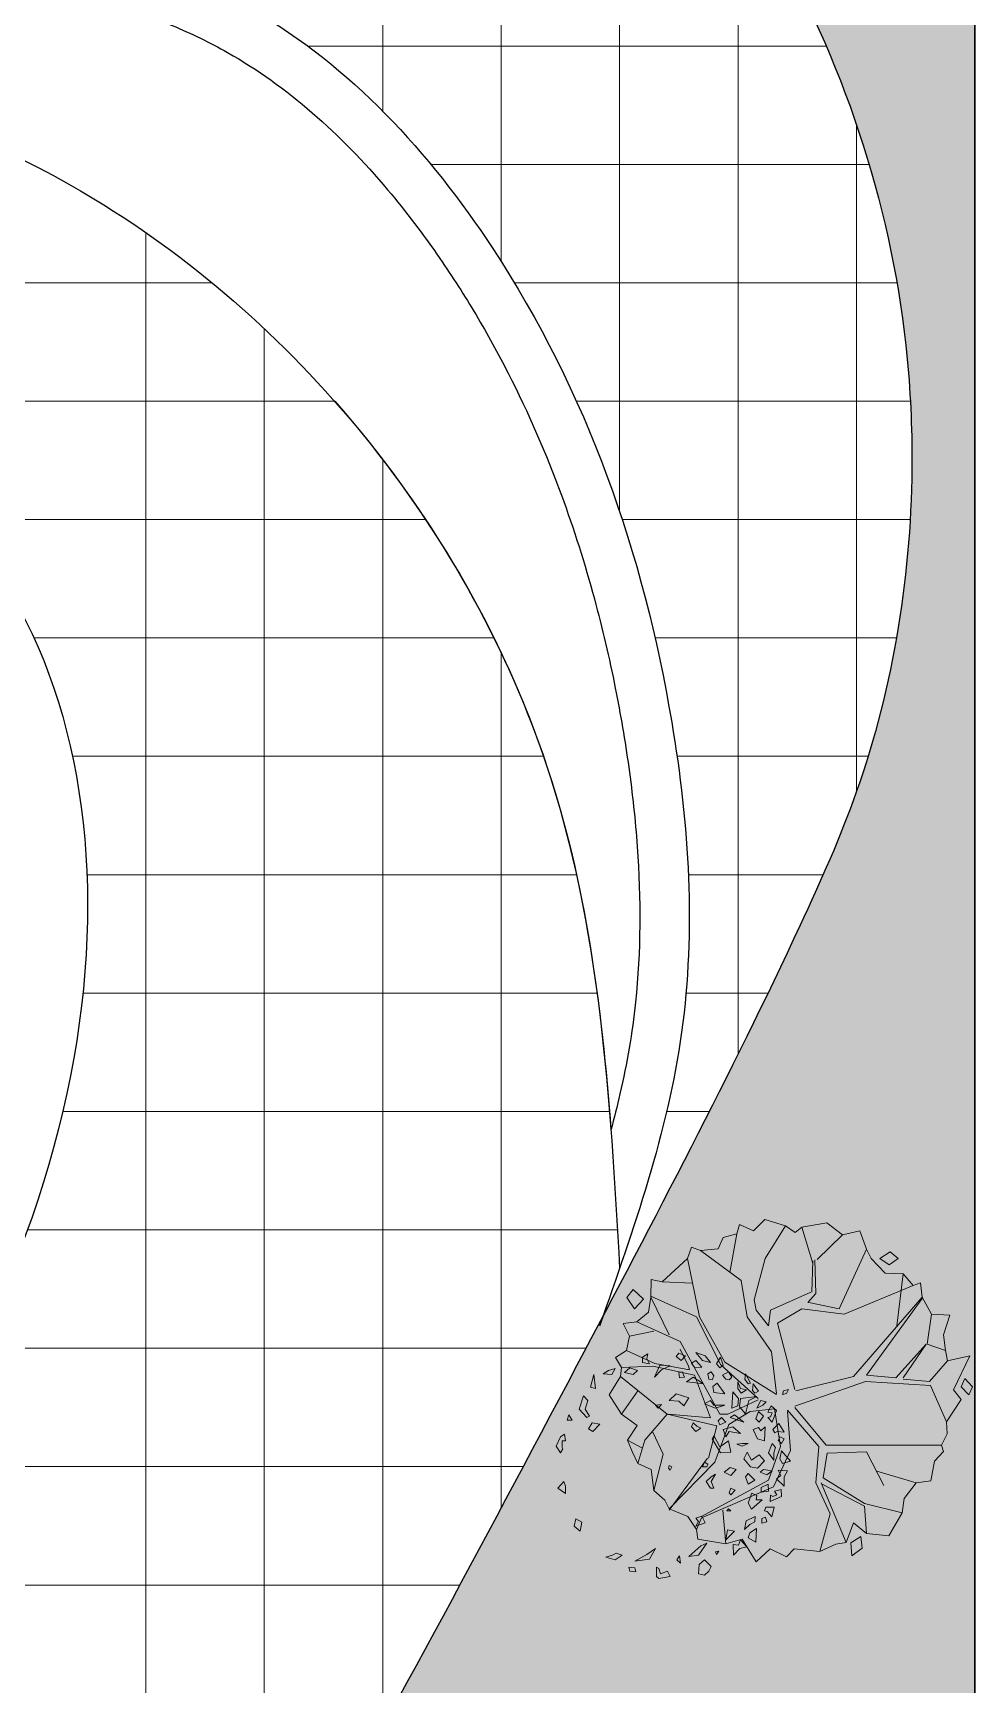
# Model space of a CAD drawing. Header units: inches. Extents: x -12 to 20935469, y -1604 to 24729220.
# Drawn here: x 20825783.9 to 20825879.4, y 24710458.7 to 24710626.2 of the extents above; entities that cross this region are included whole.
import ezdxf

# ---------------------------------------------------------------- set-up
doc = ezdxf.new("R2010")
doc.units = ezdxf.units.IN
doc.header["$LTSCALE"] = 0.03
doc.header["$MEASUREMENT"] = 0
doc.linetypes.add('ACAD_ISO08W100', pattern=[36, 24, -3, 6, -3])
for name, color, linetype, lineweight in [('green_.25', 82, 'Continuous', 0), ('Grid Line', 252, 'Continuous', 18), ('Hatch', 253, 'Continuous', 15), ('hatch-1', 253, 'Continuous', 5), ('ILLUSTR-TREE', 74, 'Continuous', 0), ('Main Wall', 7, 'Continuous', 30), ('wind.', 150, 'Continuous', 20)]:
    doc.layers.add(name, color=color, linetype=linetype, lineweight=lineweight)
doc.styles.add('ATTR', font='romans.shx', dxfattribs={"width": 0.8, "height": 0.7})

# ---------------------------------------------------------------- blocks, each defined once
blk = doc.blocks.new('fff')
at = {"layer": 'Grid Line', "color": 252, "linetype": 'ACAD_ISO08W100', "lineweight": 9, "ltscale": 80, "true_color": 0x939598}
blk.add_line((20832773.78, 24723521.1), (20832773.78, 24724698.78), dxfattribs=at)
blk = doc.blocks.new('GRN1')
at = {"layer": 'ILLUSTR-TREE', "true_color": 0x30441d}
h = blk.add_hatch(color=89, dxfattribs=at)
h.paths.add_polyline_path([(0.2571, -0.0526), (0.2603, -0.0695), (0.2735, -0.0695), (0.2817, -0.0569), (0.2702, -0.059)])
h.paths.add_polyline_path([(0.2406, -0.0821), (0.2308, -0.0927), (0.2357, -0.1137), (0.2472, -0.1011)])
h.paths.add_polyline_path([(0.1897, 0.2148), (0.1848, 0.2064), (0.1914, 0.2), (0.2078, 0.2021)])
h.paths.add_polyline_path([(0.193, 0.1853), (0.1848, 0.1727), (0.1963, 0.1642), (0.2127, 0.1642), (0.1963, 0.1706)])
h.paths.add_polyline_path([(0.1864, 0.1053), (0.2012, 0.1032), (0.2094, 0.1137), (0.1831, 0.1327)])
h.paths.add_polyline_path([(0.2603, 0.0969), (0.2653, 0.0779), (0.285, 0.0611), (0.2768, 0.0842)])
h.paths.add_polyline_path([(0.2078, 0.08), (0.2242, 0.0547), (0.2127, 0.0379), (0.2111, 0.0547)])
h.paths.add_polyline_path([(0.2521, -0.0021), (0.2538, -0.0274), (0.2242, -0.04), (0.2423, -0.0232)])
h.paths.add_polyline_path([(0.2653, 0.0253), (0.2751, 0.0126), (0.2833, 0.019), (0.2768, 0.0358)])
h.paths.add_polyline_path([(0.2373, 0.0274), (0.2357, 0.019), (0.2226, 0.0211), (0.2242, 0.0337)])
h.paths.add_polyline_path([(0.2488, 0.0758), (0.2472, 0.059), (0.2587, 0.0505), (0.2653, 0.0611)])
h.paths.add_polyline_path([(0.2094, 0.1958), (0.2078, 0.1895), (0.2193, 0.1811), (0.2324, 0.1832)])
h.paths.add_polyline_path([(0.2291, 0.1263), (0.2193, 0.1348), (0.2176, 0.1432), (0.2242, 0.1495), (0.2373, 0.1411)])
h.paths.add_polyline_path([(0.2373, 0.099), (0.2275, 0.1053), (0.2176, 0.1011), (0.2193, 0.0927), (0.2324, 0.0905)])
h.paths.add_polyline_path([(0.2538, 0.1284), (0.2472, 0.12), (0.2571, 0.1116), (0.2735, 0.1221)])
h.paths.add_polyline_path([(0.1963, -0.1853), (0.1996, -0.1979), (0.2308, -0.1895)])
h.paths.add_polyline_path([(0.2456, -0.1369), (0.2308, -0.1453), (0.2324, -0.1663), (0.2406, -0.1537)])
h.paths.add_polyline_path([(0.0402, 0.1474), (0.0386, 0.1221), (0.0731, 0.1011), (0.0813, 0.1053), (0.0534, 0.12), (0.0682, 0.1411)])
h.paths.add_polyline_path([(0.0731, 0.278), (0.0616, 0.2716), (0.0698, 0.2632), (0.078, 0.2674)])
h.paths.add_polyline_path([(-0.2275, -0.0884), (-0.2226, -0.0526), (-0.1963, -0.0379), (-0.2111, -0.059)])
h.paths.add_polyline_path([(0.0205, 0.2527), (0.0386, 0.24), (0.0616, 0.2485), (0.0517, 0.2569), (0.0386, 0.2527)])
h.paths.add_polyline_path([(-0.2406, 0.099), (-0.2242, 0.0821), (-0.2357, 0.0695), (-0.2587, 0.0674), (-0.262, 0.0821), (-0.2521, 0.0927)])
h.paths.add_polyline_path([(-0.2324, 0.0232), (-0.2242, 0.0147), (-0.2143, 0.0211)])
h.paths.add_polyline_path([(-0.1307, 0.2358), (-0.1344, 0.2232), (-0.1226, 0.2231), (-0.1198, 0.2319)])
h.paths.add_polyline_path([(-0.1039, 0.2299), (-0.106, 0.2367), (-0.1191, 0.2474), (-0.0951, 0.2536), (-0.0951, 0.2327)])
h.paths.add_polyline_path([(-0.0555, 0.2396), (-0.0585, 0.2217), (-0.0467, 0.2215), (-0.0384, 0.2388)])
h.paths.add_polyline_path([(-0.0771, 0.224), (-0.1, 0.1981), (-0.0846, 0.1897), (-0.0609, 0.1985), (-0.0663, 0.2109), (-0.0766, 0.2096)])
h.paths.add_polyline_path([(-0.216, 0.0442), (-0.2127, 0.0674), (-0.1831, 0.0884), (-0.1897, 0.0737)])
h.paths.add_polyline_path([(-0.1421, 0.0611), (-0.1339, 0.0842), (-0.1174, 0.0758), (-0.1224, 0.0611), (-0.1306, 0.0674)])
h.paths.add_polyline_path([(-0.1812, 0.2081), (-0.1707, 0.1899), (-0.1581, 0.1935), (-0.1472, 0.2104)])
h.paths.add_polyline_path([(-0.2132, 0.1534), (-0.187, 0.1527), (-0.1886, 0.166), (-0.1749, 0.1708), (-0.1924, 0.186), (-0.1969, 0.1696)])
h.paths.add_polyline_path([(-0.15, 0.1808), (-0.1283, 0.1846), (-0.118, 0.2068), (-0.1309, 0.2058), (-0.1372, 0.1936)])
h.paths.add_polyline_path([(-0.1536, 0.1558), (-0.1749, 0.1348), (-0.1503, 0.139)])
h.paths.add_polyline_path([(-0.1043, 0.1474), (-0.1043, 0.1369), (-0.0994, 0.1411)])
h.paths.add_polyline_path([(-0.2028, 0.1179), (-0.2111, 0.1116), (-0.2045, 0.1095)])
h.paths.add_polyline_path([(-0.0205, 0.099), (-0.032, 0.0863), (-0.0485, 0.0969), (-0.0485, 0.1053), (-0.032, 0.099), (-0.014, 0.1095)])
h.paths.add_polyline_path([(0.0189, 0.2295), (0.0008, 0.2127), (0.0041, 0.1958), (0.0238, 0.179), (0.0402, 0.1874), (0.0205, 0.1979), (0.0337, 0.2169)])
h.paths.add_polyline_path([(-0.0287, 0.2064), (-0.0386, 0.1895), (-0.0205, 0.1832), (-0.0123, 0.1895)])
h.paths.add_polyline_path([(-0.0534, 0.1579), (-0.0649, 0.1474), (-0.06, 0.1432), (-0.0485, 0.1474)])
h.paths.add_polyline_path([(0.0178, 0.294), (0.0123, 0.2737), (0.0238, 0.2674), (0.0435, 0.2716)])
h.paths.add_polyline_path([(-0.0435, 0.278), (-0.0255, 0.259), (-0.0172, 0.2695), (-0.0041, 0.2632), (-0.0057, 0.2864), (-0.0205, 0.278)])
h.paths.add_polyline_path([(-0.0808, 0.244), (-0.0685, 0.2712), (-0.0515, 0.2704), (-0.056, 0.254), (-0.0646, 0.2603), (-0.0686, 0.2503), (-0.0653, 0.2447)])
h.paths.add_polyline_path([(0.0041, 0.0021), (-0.0041, -0.0021), (0.0008, -0.0063), (0.0074, -0.0042)])
h.paths.add_polyline_path([(0.0041, 0.0884), (0.0107, 0.0905), (0.0156, 0.0821), (0.0041, 0.0779)])
h.paths.add_polyline_path([(-0.0025, 0.16), (-0.0172, 0.1474), (-0.009, 0.1306), (0.0025, 0.1453)])
h.paths.add_polyline_path([(-0.0057, 0.2485), (-0.0156, 0.2358), (-0.009, 0.219), (-0.0025, 0.2274)])
h.paths.add_polyline_path([(0.0616, 0.1895), (0.055, 0.1748), (0.06, 0.1621), (0.0616, 0.1748)])
h.paths.add_polyline_path([(0.1634, 0.2337), (0.1552, 0.2253), (0.1486, 0.2106), (0.1667, 0.2211)])
h.paths.add_polyline_path([(0.1552, 0.1327), (0.1486, 0.1095), (0.1585, 0.0821), (0.1667, 0.0969), (0.1552, 0.1053)])
h.paths.add_polyline_path([(0.0994, 0.0737), (0.0912, 0.0611), (0.1027, 0.0505), (0.1125, 0.0547), (0.1043, 0.0632)])
h.paths.add_polyline_path([(0.1569, -0.0232), (0.1486, -0.0316), (0.1552, -0.0379)])
h.paths.add_polyline_path([(0.1536, 0.0316), (0.1651, 0.019), (0.1667, -0.0042), (0.1831, 0.0126), (0.1733, 0.0442)])
h.paths.add_polyline_path([(0.1027, 0.2316), (0.0682, 0.2295), (0.0731, 0.2127), (0.0961, 0.2021), (0.101, 0.2148), (0.0928, 0.2211)])
h.paths.add_polyline_path([(0.1289, 0.2274), (0.1142, 0.2169), (0.1224, 0.2085), (0.1404, 0.2148)])
h.paths.add_polyline_path([(0.0862, 0.1706), (0.0912, 0.1432), (0.078, 0.1348), (0.0961, 0.1284), (0.1027, 0.1516)])
h.paths.add_polyline_path([(0.1339, 0.1832), (0.1667, 0.1916), (0.1766, 0.2106), (0.1716, 0.1706), (0.1519, 0.1685)])
h.paths.add_polyline_path([(0.1257, 0.1453), (0.1142, 0.179), (0.1322, 0.1558)])
h.paths.add_polyline_path([(0.1536, 0.1642), (0.1486, 0.1495), (0.1881, 0.1516), (0.1716, 0.1663)])
h.paths.add_polyline_path([(0.1142, 0.1348), (0.1076, 0.12), (0.1174, 0.1158), (0.1257, 0.1242)])
h.paths.add_polyline_path([(0.0879, 0.2548), (0.0912, 0.2611), (0.0895, 0.278), (0.1109, 0.2653), (0.0961, 0.2506)])
h.paths.add_polyline_path([(0.1142, 0.2485), (0.1421, 0.259), (0.1536, 0.2464), (0.1388, 0.2379), (0.1371, 0.2485), (0.1273, 0.2443), (0.1257, 0.2379)])
h.paths.add_polyline_path([(-0.2521, -0.0084), (-0.2653, -0.0021), (-0.2702, -0.0295), (-0.2653, -0.0358), (-0.2423, -0.0358), (-0.2456, -0.0295), (-0.2587, -0.0253)])
h.paths.add_polyline_path([(-0.2538, -0.0863), (-0.2439, -0.0884), (-0.2423, -0.1032), (-0.2521, -0.1011)])
h.paths.add_polyline_path([(0.055, -0.2822), (0.0386, -0.2716), (0.0485, -0.2653), (0.0517, -0.2674), (0.0682, -0.2674), (0.0682, -0.259), (0.0846, -0.2611), (0.078, -0.2716)])
h.paths.add_polyline_path([(-0.1322, -0.219), (-0.1536, -0.2232), (-0.1421, -0.2379), (-0.124, -0.2337)])
h.paths.add_polyline_path([(-0.2176, -0.16), (-0.2242, -0.1369), (-0.2127, -0.12), (-0.2078, -0.1348), (-0.2127, -0.1432)])
h.paths.add_polyline_path([(-0.0485, -0.278), (-0.0616, -0.259), (-0.0435, -0.259), (-0.032, -0.2632)])
h.paths.add_polyline_path([(0.1289, -0.2), (0.1257, -0.2064), (0.1454, -0.2253), (0.1782, -0.2148), (0.1667, -0.2043), (0.1454, -0.2106)])
h.paths.add_polyline_path([(0.1191, -0.2548), (0.1322, -0.2506), (0.1191, -0.2422)])
h.paths.add_polyline_path([(0.1092, -0.1748), (0.0912, -0.1916), (0.0977, -0.2021), (0.1125, -0.1937)])
at = {"layer": 'ILLUSTR-TREE', "color": 89, "true_color": 0x30441d}
for p, q in [((-0.0057, 0.2864), (-0.0205, 0.278)), ((-0.0041, 0.2632), (-0.0057, 0.2864)), ((0.0178, 0.294), (0.0123, 0.2737)), ((0.0435, 0.2716), (0.0178, 0.294)), ((-0.1191, 0.2474), (-0.0951, 0.2536)), ((-0.106, 0.2367), (-0.1191, 0.2474)), ((-0.0951, 0.2536), (-0.0951, 0.2327)), ((-0.0808, 0.244), (-0.0685, 0.2712)), ((-0.0653, 0.2447), (-0.0808, 0.244)), ((-0.0646, 0.2603), (-0.0686, 0.2503)), ((-0.0686, 0.2503), (-0.0653, 0.2447)), ((-0.0685, 0.2712), (-0.0515, 0.2704)), ((-0.056, 0.254), (-0.0646, 0.2603)), ((-0.0515, 0.2704), (-0.056, 0.254)), ((-0.0205, 0.278), (-0.0435, 0.278)), ((-0.0435, 0.278), (-0.0255, 0.259)), ((-0.0255, 0.259), (-0.0172, 0.2695)), ((-0.0172, 0.2695), (-0.0041, 0.2632)), ((-0.0057, 0.2485), (-0.0156, 0.2358)), ((-0.0025, 0.2274), (-0.0057, 0.2485)), ((0.0123, 0.2737), (0.0238, 0.2674)), ((0.0386, 0.2527), (0.0205, 0.2527)), ((0.0205, 0.2527), (0.0386, 0.24)), ((0.0238, 0.2674), (0.0435, 0.2716)), ((0.0517, 0.2569), (0.0386, 0.2527)), ((0.0386, 0.24), (0.0616, 0.2485)), ((0.0616, 0.2485), (0.0517, 0.2569)), ((0.0731, 0.278), (0.0616, 0.2716)), ((0.0616, 0.2716), (0.0698, 0.2632)), ((0.0698, 0.2632), (0.078, 0.2674)), ((0.078, 0.2674), (0.0731, 0.278)), ((0.0879, 0.2548), (0.0912, 0.2611)), ((0.0961, 0.2506), (0.0879, 0.2548)), ((0.0895, 0.278), (0.1109, 0.2653)), ((0.0912, 0.2611), (0.0895, 0.278)), ((0.1109, 0.2653), (0.0961, 0.2506)), ((0.1142, 0.2485), (0.1421, 0.259)), ((0.1257, 0.2379), (0.1142, 0.2485)), ((0.1273, 0.2443), (0.1257, 0.2379)), ((0.1371, 0.2485), (0.1273, 0.2443)), ((0.1388, 0.2379), (0.1371, 0.2485)), ((0.1536, 0.2464), (0.1388, 0.2379)), ((0.1421, 0.259), (0.1536, 0.2464)), ((-0.1472, 0.2104), (-0.1812, 0.2081)), ((-0.1812, 0.2081), (-0.1707, 0.1899)), ((-0.1581, 0.1935), (-0.1472, 0.2104)), ((-0.1309, 0.2058), (-0.1372, 0.1936)), ((-0.1307, 0.2358), (-0.1344, 0.2232)), ((-0.1344, 0.2232), (-0.1226, 0.2231)), ((-0.118, 0.2068), (-0.1309, 0.2058)), ((-0.1198, 0.2319), (-0.1307, 0.2358)), ((-0.1283, 0.1846), (-0.118, 0.2068)), ((-0.1226, 0.2231), (-0.1198, 0.2319)), ((-0.1039, 0.2299), (-0.106, 0.2367)), ((-0.0951, 0.2327), (-0.1039, 0.2299)), ((-0.0771, 0.224), (-0.1, 0.1981)), ((-0.0766, 0.2096), (-0.0771, 0.224)), ((-0.0663, 0.2109), (-0.0766, 0.2096)), ((-0.0609, 0.1985), (-0.0663, 0.2109)), ((-0.0555, 0.2396), (-0.0585, 0.2217)), ((-0.0585, 0.2217), (-0.0467, 0.2215)), ((-0.0384, 0.2388), (-0.0555, 0.2396)), ((-0.0467, 0.2215), (-0.0384, 0.2388)), ((-0.0287, 0.2064), (-0.0386, 0.1895)), ((-0.0123, 0.1895), (-0.0287, 0.2064)), ((-0.0156, 0.2358), (-0.009, 0.219)), ((-0.009, 0.219), (-0.0025, 0.2274)), ((0.0189, 0.2295), (0.0008, 0.2127)), ((0.0008, 0.2127), (0.0041, 0.1958)), ((0.0337, 0.2169), (0.0189, 0.2295)), ((0.0205, 0.1979), (0.0337, 0.2169)), ((0.1027, 0.2316), (0.0682, 0.2295)), ((0.0682, 0.2295), (0.0731, 0.2127)), ((0.0731, 0.2127), (0.0961, 0.2021)), ((0.0928, 0.2211), (0.1027, 0.2316)), ((0.101, 0.2148), (0.0928, 0.2211)), ((0.0961, 0.2021), (0.101, 0.2148)), ((0.1289, 0.2274), (0.1142, 0.2169)), ((0.1142, 0.2169), (0.1224, 0.2085)), ((0.1224, 0.2085), (0.1404, 0.2148)), ((0.1404, 0.2148), (0.1289, 0.2274)), ((0.1552, 0.2253), (0.1486, 0.2106)), ((0.1486, 0.2106), (0.1667, 0.2211)), ((0.1634, 0.2337), (0.1552, 0.2253)), ((0.1667, 0.2211), (0.1634, 0.2337)), ((0.1667, 0.1916), (0.1766, 0.2106)), ((0.1766, 0.2106), (0.1716, 0.1706)), ((0.1897, 0.2148), (0.1848, 0.2064)), ((0.1848, 0.2064), (0.1914, 0.2)), ((0.2078, 0.2021), (0.1897, 0.2148)), ((-0.1969, 0.1696), (-0.2132, 0.1534)), ((-0.1924, 0.186), (-0.1969, 0.1696)), ((-0.1749, 0.1708), (-0.1924, 0.186)), ((-0.1886, 0.166), (-0.1749, 0.1708)), ((-0.187, 0.1527), (-0.1886, 0.166)), ((-0.1707, 0.1899), (-0.1581, 0.1935)), ((-0.1372, 0.1936), (-0.15, 0.1808)), ((-0.15, 0.1808), (-0.1283, 0.1846)), ((-0.1, 0.1981), (-0.0846, 0.1897)), ((-0.0846, 0.1897), (-0.0609, 0.1985)), ((-0.0386, 0.1895), (-0.0205, 0.1832)), ((-0.0205, 0.1832), (-0.0123, 0.1895)), ((0.0041, 0.1958), (0.0238, 0.179)), ((0.0402, 0.1874), (0.0205, 0.1979)), ((0.0238, 0.179), (0.0402, 0.1874)), ((0.0616, 0.1895), (0.055, 0.1748)), ((0.055, 0.1748), (0.06, 0.1621)), ((0.06, 0.1621), (0.0616, 0.1748)), ((0.0616, 0.1748), (0.0616, 0.1895)), ((0.1027, 0.1516), (0.0862, 0.1706)), ((0.0862, 0.1706), (0.0912, 0.1432)), ((0.1142, 0.179), (0.1322, 0.1558)), ((0.1257, 0.1453), (0.1142, 0.179)), ((0.1339, 0.1832), (0.1667, 0.1916)), ((0.1519, 0.1685), (0.1339, 0.1832)), ((0.1536, 0.1642), (0.1486, 0.1495)), ((0.1716, 0.1706), (0.1519, 0.1685)), ((0.1716, 0.1663), (0.1536, 0.1642)), ((0.1881, 0.1516), (0.1716, 0.1663)), ((0.193, 0.1853), (0.1848, 0.1727)), ((0.1848, 0.1727), (0.1963, 0.1642)), ((0.1914, 0.2), (0.2078, 0.2021)), ((0.1963, 0.1706), (0.193, 0.1853)), ((0.2127, 0.1642), (0.1963, 0.1706)), ((0.1963, 0.1642), (0.2127, 0.1642)), ((0.2094, 0.1958), (0.2078, 0.1895)), ((0.2078, 0.1895), (0.2193, 0.1811)), ((0.2324, 0.1832), (0.2094, 0.1958)), ((0.2193, 0.1811), (0.2324, 0.1832)), ((-0.2132, 0.1534), (-0.187, 0.1527)), ((-0.1536, 0.1558), (-0.1749, 0.1348)), ((-0.1749, 0.1348), (-0.1503, 0.139)), ((-0.1503, 0.139), (-0.1536, 0.1558)), ((-0.0994, 0.1411), (-0.1043, 0.1474)), ((-0.1043, 0.1474), (-0.1043, 0.1369)), ((-0.1043, 0.1369), (-0.0994, 0.1411)), ((-0.0534, 0.1579), (-0.0649, 0.1474)), ((-0.0649, 0.1474), (-0.06, 0.1432)), ((-0.06, 0.1432), (-0.0485, 0.1474)), ((-0.0485, 0.1474), (-0.0534, 0.1579)), ((-0.0025, 0.16), (-0.0172, 0.1474)), ((-0.0172, 0.1474), (-0.009, 0.1306)), ((-0.009, 0.1306), (0.0025, 0.1453)), ((0.0025, 0.1453), (-0.0025, 0.16)), ((0.0402, 0.1474), (0.0386, 0.1221)), ((0.0386, 0.1221), (0.0731, 0.1011)), ((0.0682, 0.1411), (0.0402, 0.1474)), ((0.0534, 0.12), (0.0682, 0.1411)), ((0.0912, 0.1432), (0.078, 0.1348)), ((0.078, 0.1348), (0.0961, 0.1284)), ((0.0961, 0.1284), (0.1027, 0.1516)), ((0.1142, 0.1348), (0.1076, 0.12)), ((0.1257, 0.1242), (0.1142, 0.1348)), ((0.1174, 0.1158), (0.1257, 0.1242)), ((0.1322, 0.1558), (0.1257, 0.1453)), ((0.1486, 0.1495), (0.1881, 0.1516)), ((0.1552, 0.1327), (0.1486, 0.1095)), ((0.1552, 0.1053), (0.1552, 0.1327)), ((0.2094, 0.1137), (0.1831, 0.1327)), ((0.1831, 0.1327), (0.1864, 0.1053)), ((0.2176, 0.1432), (0.2242, 0.1495)), ((0.2193, 0.1348), (0.2176, 0.1432)), ((0.2291, 0.1263), (0.2193, 0.1348)), ((0.2242, 0.1495), (0.2373, 0.1411)), ((0.2373, 0.1411), (0.2291, 0.1263)), ((0.2538, 0.1284), (0.2472, 0.12)), ((0.2735, 0.1221), (0.2538, 0.1284)), ((0.2571, 0.1116), (0.2735, 0.1221)), ((-0.262, 0.0821), (-0.2521, 0.0927)), ((-0.2587, 0.0674), (-0.262, 0.0821)), ((-0.2521, 0.0927), (-0.2406, 0.099)), ((-0.2406, 0.099), (-0.2242, 0.0821)), ((-0.2242, 0.0821), (-0.2357, 0.0695)), ((-0.2127, 0.0674), (-0.1831, 0.0884)), ((-0.2028, 0.1179), (-0.2111, 0.1116)), ((-0.2111, 0.1116), (-0.2045, 0.1095)), ((-0.2045, 0.1095), (-0.2028, 0.1179)), ((-0.1831, 0.0884), (-0.1897, 0.0737)), ((-0.1421, 0.0611), (-0.1339, 0.0842)), ((-0.1339, 0.0842), (-0.1174, 0.0758)), ((-0.0485, 0.1053), (-0.032, 0.099)), ((-0.0485, 0.0969), (-0.0485, 0.1053)), ((-0.032, 0.0863), (-0.0485, 0.0969)), ((-0.032, 0.099), (-0.014, 0.1095)), ((-0.0205, 0.099), (-0.032, 0.0863)), ((-0.014, 0.1095), (-0.0205, 0.099)), ((0.0041, 0.0884), (0.0107, 0.0905)), ((0.0041, 0.0779), (0.0041, 0.0884)), ((0.0156, 0.0821), (0.0041, 0.0779)), ((0.0107, 0.0905), (0.0156, 0.0821)), ((0.0813, 0.1053), (0.0534, 0.12)), ((0.0731, 0.1011), (0.0813, 0.1053)), ((0.1076, 0.12), (0.1174, 0.1158)), ((0.1486, 0.1095), (0.1585, 0.0821)), ((0.1667, 0.0969), (0.1552, 0.1053)), ((0.1585, 0.0821), (0.1667, 0.0969)), ((0.1864, 0.1053), (0.2012, 0.1032)), ((0.2012, 0.1032), (0.2094, 0.1137)), ((0.2275, 0.1053), (0.2176, 0.1011)), ((0.2176, 0.1011), (0.2193, 0.0927)), ((0.2193, 0.0927), (0.2324, 0.0905)), ((0.2373, 0.099), (0.2275, 0.1053)), ((0.2324, 0.0905), (0.2373, 0.099)), ((0.2472, 0.12), (0.2571, 0.1116)), ((0.2768, 0.0842), (0.2603, 0.0969)), ((0.2603, 0.0969), (0.2653, 0.0779)), ((0.285, 0.0611), (0.2768, 0.0842)), ((-0.2357, 0.0695), (-0.2587, 0.0674)), ((-0.1897, 0.0737), (-0.216, 0.0442)), ((-0.216, 0.0442), (-0.2127, 0.0674)), ((-0.1306, 0.0674), (-0.1421, 0.0611)), ((-0.1224, 0.0611), (-0.1306, 0.0674)), ((-0.1174, 0.0758), (-0.1224, 0.0611)), ((0.0994, 0.0737), (0.0912, 0.0611)), ((0.0912, 0.0611), (0.1027, 0.0505)), ((0.1043, 0.0632), (0.0994, 0.0737)), ((0.1027, 0.0505), (0.1125, 0.0547)), ((0.1125, 0.0547), (0.1043, 0.0632)), ((0.1733, 0.0442), (0.1536, 0.0316)), ((0.1831, 0.0126), (0.1733, 0.0442)), ((0.2111, 0.0547), (0.2078, 0.08)), ((0.2078, 0.08), (0.2242, 0.0547)), ((0.2127, 0.0379), (0.2111, 0.0547)), ((0.2242, 0.0547), (0.2127, 0.0379)), ((0.2488, 0.0758), (0.2472, 0.059)), ((0.2472, 0.059), (0.2587, 0.0505)), ((0.2653, 0.0611), (0.2488, 0.0758)), ((0.2587, 0.0505), (0.2653, 0.0611)), ((0.2653, 0.0779), (0.285, 0.0611)), ((-0.2143, 0.0211), (-0.2324, 0.0232)), ((-0.2324, 0.0232), (-0.2242, 0.0147)), ((-0.2242, 0.0147), (-0.2143, 0.0211)), ((0.0041, 0.0021), (-0.0041, -0.0021)), ((0.0074, -0.0042), (0.0041, 0.0021)), ((0.1536, 0.0316), (0.1651, 0.019)), ((0.1651, 0.019), (0.1667, -0.0042)), ((0.1667, -0.0042), (0.1831, 0.0126)), ((0.2226, 0.0211), (0.2242, 0.0337)), ((0.2357, 0.019), (0.2226, 0.0211)), ((0.2242, 0.0337), (0.2373, 0.0274)), ((0.2373, 0.0274), (0.2357, 0.019)), ((0.2768, 0.0358), (0.2653, 0.0253)), ((0.2653, 0.0253), (0.2751, 0.0126)), ((0.2751, 0.0126), (0.2833, 0.019)), ((0.2833, 0.019), (0.2768, 0.0358)), ((-0.2653, -0.0021), (-0.2702, -0.0295)), ((-0.2702, -0.0295), (-0.2653, -0.0358)), ((-0.2521, -0.0084), (-0.2653, -0.0021)), ((-0.2653, -0.0358), (-0.2423, -0.0358)), ((-0.2587, -0.0253), (-0.2521, -0.0084)), ((-0.2456, -0.0295), (-0.2587, -0.0253)), ((-0.2423, -0.0358), (-0.2456, -0.0295)), ((-0.2226, -0.0526), (-0.1963, -0.0379)), ((-0.1963, -0.0379), (-0.2111, -0.059)), ((-0.0041, -0.0021), (0.0008, -0.0063)), ((0.0008, -0.0063), (0.0074, -0.0042)), ((0.1569, -0.0232), (0.1486, -0.0316)), ((0.1486, -0.0316), (0.1552, -0.0379)), ((0.1552, -0.0379), (0.1569, -0.0232)), ((0.2242, -0.04), (0.2423, -0.0232)), ((0.2538, -0.0274), (0.2242, -0.04)), ((0.2423, -0.0232), (0.2521, -0.0021)), ((0.2521, -0.0021), (0.2538, -0.0274)), ((-0.2275, -0.0884), (-0.2226, -0.0526)), ((-0.2111, -0.059), (-0.2275, -0.0884)), ((0.2702, -0.059), (0.2571, -0.0526)), ((0.2571, -0.0526), (0.2603, -0.0695)), ((0.2603, -0.0695), (0.2735, -0.0695)), ((0.2817, -0.0569), (0.2702, -0.059)), ((0.2735, -0.0695), (0.2817, -0.0569)), ((-0.2521, -0.1011), (-0.2538, -0.0863)), ((-0.2538, -0.0863), (-0.2439, -0.0884)), ((-0.2423, -0.1032), (-0.2521, -0.1011)), ((-0.2439, -0.0884), (-0.2423, -0.1032)), ((-0.2242, -0.1369), (-0.2127, -0.12)), ((-0.2127, -0.12), (-0.2078, -0.1348)), ((0.2406, -0.0821), (0.2308, -0.0927)), ((0.2308, -0.0927), (0.2357, -0.1137)), ((0.2357, -0.1137), (0.2472, -0.1011)), ((0.2472, -0.1011), (0.2406, -0.0821)), ((-0.2176, -0.16), (-0.2242, -0.1369)), ((-0.2127, -0.1432), (-0.2176, -0.16)), ((-0.2078, -0.1348), (-0.2127, -0.1432)), ((0.2456, -0.1369), (0.2308, -0.1453)), ((0.2308, -0.1453), (0.2324, -0.1663)), ((0.2324, -0.1663), (0.2406, -0.1537)), ((0.2406, -0.1537), (0.2456, -0.1369)), ((0.1092, -0.1748), (0.0912, -0.1916)), ((0.0912, -0.1916), (0.0977, -0.2021)), ((0.0977, -0.2021), (0.1125, -0.1937)), ((0.1125, -0.1937), (0.1092, -0.1748)), ((0.1289, -0.2), (0.1257, -0.2064)), ((0.1454, -0.2106), (0.1289, -0.2)), ((0.2308, -0.1895), (0.1963, -0.1853)), ((0.1963, -0.1853), (0.1996, -0.1979)), ((0.1996, -0.1979), (0.2308, -0.1895)), ((-0.1322, -0.219), (-0.1536, -0.2232)), ((-0.1536, -0.2232), (-0.1421, -0.2379)), ((-0.1421, -0.2379), (-0.124, -0.2337)), ((-0.124, -0.2337), (-0.1322, -0.219)), ((0.1191, -0.2422), (0.1191, -0.2548)), ((0.1322, -0.2506), (0.1191, -0.2422)), ((0.1257, -0.2064), (0.1454, -0.2253)), ((0.1667, -0.2043), (0.1454, -0.2106)), ((0.1454, -0.2253), (0.1782, -0.2148)), ((0.1782, -0.2148), (0.1667, -0.2043)), ((-0.0616, -0.259), (-0.0435, -0.259)), ((-0.0485, -0.278), (-0.0616, -0.259)), ((-0.032, -0.2632), (-0.0485, -0.278)), ((-0.0435, -0.259), (-0.032, -0.2632)), ((0.0386, -0.2716), (0.0485, -0.2653)), ((0.055, -0.2822), (0.0386, -0.2716)), ((0.0485, -0.2653), (0.0517, -0.2674)), ((0.0517, -0.2674), (0.0682, -0.2674)), ((0.078, -0.2716), (0.055, -0.2822)), ((0.0682, -0.259), (0.0846, -0.2611)), ((0.0682, -0.2674), (0.0682, -0.259)), ((0.0846, -0.2611), (0.078, -0.2716)), ((0.1191, -0.2548), (0.1322, -0.2506))]:
    blk.add_line(p, q, dxfattribs=at)
blk = doc.blocks.new('TREE_009')
at = {"layer": 'ILLUSTR-TREE'}
for p, q in [((-12174.22, 13910.26), (-12175.66, 13905.24)), ((-12166.65, 13906.74), (-12174.22, 13910.26)), ((-12160.46, 13912.91), (-12166.65, 13906.74)), ((-12149.34, 13909.54), (-12160.46, 13912.91)), ((-12126.77, 13911.14), (-12140.45, 13908.76)), ((-12118.31, 13904.71), (-12126.77, 13911.14)), ((-12183.16, 13903.21), (-12185.91, 13897.04)), ((-12175.66, 13905.24), (-12183.16, 13903.21)), ((-12179.51, 13884.08), (-12175.66, 13905.24)), ((-12149.34, 13909.54), (-12160.26, 13891.83)), ((-12143.96, 13905.85), (-12149.34, 13909.54)), ((-12140.45, 13908.76), (-12143.96, 13905.85)), ((-12140.45, 13908.76), (-12134.4, 13889.01)), ((-12132.06, 13891.31), (-12118.31, 13904.71)), ((-12108.88, 13906.74), (-12118.31, 13904.71)), ((-12105.24, 13896.77), (-12108.88, 13906.74)), ((-12200.35, 13897.92), (-12202.62, 13891.83)), ((-12195.47, 13896.07), (-12200.35, 13897.92)), ((-12185.91, 13897.04), (-12195.47, 13896.07)), ((-12195.47, 13896.07), (-12173.46, 13879.85)), ((-12120.09, 13864.33), (-12105.24, 13896.77)), ((-12102.7, 13891.75), (-12105.24, 13896.77)), ((-12097.95, 13891.83), (-12092.45, 13895.36)), ((-12092.45, 13895.36), (-12088.05, 13891.83)), ((-12202.62, 13891.83), (-12216.38, 13879.14)), ((-12196.02, 13860.09), (-12202.62, 13891.83)), ((-12160.26, 13891.83), (-12166.31, 13869.26)), ((-12134.95, 13873.5), (-12134.4, 13890.42)), ((-12133.3, 13891.13), (-12132.75, 13872.79)), ((-12095.13, 13883.81), (-12102.7, 13891.75)), ((-12093, 13888.31), (-12097.95, 13891.83)), ((-12085.43, 13883.37), (-12095.13, 13883.81)), ((-12088.05, 13891.83), (-12093, 13888.31)), ((-12085.43, 13883.37), (-12088.74, 13855.16)), ((-12079.93, 13877.02), (-12085.43, 13883.37)), ((-12231.99, 13875), (-12235.43, 13870.59)), ((-12226.48, 13869.71), (-12231.99, 13875)), ((-12222.36, 13880.28), (-12222.43, 13870.68)), ((-12216.38, 13879.14), (-12222.36, 13880.28)), ((-12199.87, 13878.43), (-12216.38, 13879.14)), ((-12173.46, 13879.85), (-12170.16, 13860.09)), ((-12117.34, 13861.51), (-12079.93, 13877.02)), ((-12075.87, 13878.52), (-12079.93, 13877.02)), ((-12074.98, 13870.68), (-12075.87, 13878.52)), ((-12235.43, 13870.59), (-12231.3, 13864.41)), ((-12231.3, 13864.41), (-12226.48, 13869.71)), ((-12222.43, 13870.68), (-12223.73, 13862.65)), ((-12197.67, 13860.09), (-12222.43, 13871.38)), ((-12222.43, 13870.68), (-12212.52, 13850.22)), ((-12166.31, 13869.26), (-12165.21, 13863.62)), ((-12157.51, 13863.62), (-12135.5, 13873.5)), ((-12132.75, 13872.79), (-12137.15, 13867.85)), ((-12136.6, 13867.85), (-12120.09, 13864.33)), ((-12112.39, 13827.65), (-12074.98, 13870.68)), ((-12074.98, 13869.97), (-12105.24, 13828.35)), ((-12070.03, 13861.51), (-12074.98, 13870.68)), ((-12230.13, 13857.27), (-12237.49, 13856.48)), ((-12237.49, 13856.48), (-12233.98, 13849.52)), ((-12223.73, 13862.65), (-12230.13, 13857.27)), ((-12206.47, 13846.69), (-12230.13, 13857.27)), ((-12184.47, 13834), (-12197.67, 13860.09)), ((-12182.26, 13835.41), (-12196.02, 13860.09)), ((-12170.16, 13860.09), (-12156.96, 13841.05)), ((-12165.21, 13863.62), (-12158.61, 13855.16)), ((-12158.61, 13855.16), (-12157.51, 13863.62)), ((-12153.66, 13856.57), (-12140.45, 13864.33)), ((-12144.3, 13820.6), (-12153.66, 13856.57)), ((-12140.45, 13864.33), (-12117.34, 13861.51)), ((-12072.23, 13845.28), (-12070.03, 13861.51)), ((-12060.06, 13860.89), (-12070.03, 13861.51)), ((-12063.49, 13850.31), (-12060.06, 13860.89)), ((-12233.98, 13849.52), (-12235.63, 13841.76)), ((-12220.78, 13852.34), (-12233.98, 13849.52)), ((-12062.33, 13841.76), (-12063.49, 13850.31)), ((-12235.63, 13841.76), (-12241.62, 13837.97)), ((-12235.63, 13841.76), (-12220.23, 13834.7)), ((-12185.02, 13807.2), (-12206.47, 13846.69)), ((-12202.07, 13833.29), (-12206.47, 13842.46)), ((-12156.96, 13841.05), (-12154.21, 13818.48)), ((-12089.29, 13826.94), (-12072.78, 13845.28)), ((-12072.78, 13845.28), (-12085.43, 13826.94)), ((-12072.23, 13845.28), (-12062.33, 13841.76)), ((-12061.23, 13836.11), (-12062.33, 13841.76)), ((-12049.05, 13838.85), (-12061.23, 13836.11)), ((-12057.99, 13820.33), (-12049.05, 13838.85)), ((-12241.62, 13837.97), (-12238.38, 13832.59)), ((-12238.38, 13832.59), (-12238.93, 13827.65)), ((-12221.33, 13833.29), (-12238.38, 13832.59)), ((-12198.77, 13828.35), (-12221.33, 13833.29)), ((-12220.23, 13834.7), (-12201.52, 13831.18)), ((-12201.52, 13831.18), (-12202.07, 13833.29)), ((-12164.11, 13815.66), (-12184.47, 13834)), ((-12154.21, 13817.78), (-12182.26, 13835.41)), ((-12071.13, 13824.83), (-12061.23, 13836.11)), ((-12238.93, 13827.65), (-12245.05, 13817.69)), ((-12213.63, 13807.2), (-12238.93, 13827.65)), ((-12189.97, 13805.08), (-12198.77, 13828.35)), ((-12147.6, 13820.6), (-12150.36, 13819.89)), ((-12148.7, 13818.48), (-12147.6, 13820.6)), ((-12144.3, 13811.43), (-12105.79, 13824.83)), ((-12143.75, 13819.89), (-12112.39, 13827.65)), ((-12105.79, 13824.83), (-12070.58, 13822.71)), ((-12105.24, 13828.35), (-12089.29, 13826.94)), ((-12085.43, 13826.24), (-12071.13, 13824.83)), ((-12070.58, 13822.71), (-12061.78, 13802.96)), ((-12053.87, 13815.04), (-12057.99, 13820.33)), ((-12051.8, 13826.5), (-12053.87, 13822.1)), ((-12053.87, 13822.1), (-12049.74, 13817.69)), ((-12047.68, 13822.1), (-12051.8, 13826.5)), ((-12049.74, 13817.69), (-12047.68, 13822.1)), ((-12245.05, 13817.69), (-12238.38, 13807.2)), ((-12229.58, 13819.89), (-12238.38, 13807.2)), ((-12164.11, 13814.95), (-12180.61, 13807.2)), ((-12150.36, 13819.89), (-12150.9, 13817.78)), ((-12150.9, 13817.78), (-12148.7, 13818.48)), ((-12061.78, 13802.96), (-12053.87, 13815.04)), ((-12238.38, 13807.2), (-12229.92, 13800.94)), ((-12213.63, 13807.2), (-12225.73, 13793.09)), ((-12186.67, 13800.85), (-12213.63, 13807.2)), ((-12213.07, 13807.2), (-12189.97, 13805.08)), ((-12180.61, 13807.2), (-12185.02, 13807.2)), ((-12168.51, 13808.61), (-12180.06, 13801.55)), ((-12155.31, 13810.02), (-12168.51, 13808.61)), ((-12155.31, 13810.02), (-12152.01, 13789.56)), ((-12148.15, 13809.31), (-12131.1, 13789.56)), ((-12148.15, 13808.61), (-12146.5, 13787.45)), ((-12144.3, 13810.72), (-12127.25, 13790.27)), ((-12061.43, 13796.53), (-12061.78, 13802.96)), ((-12229.92, 13800.94), (-12235.08, 13793.09)), ((-12221.33, 13797.32), (-12215.83, 13785.33)), ((-12191.07, 13783.21), (-12186.67, 13800.85)), ((-12180.06, 13801.55), (-12187.77, 13781.1)), ((-12064.53, 13790.27), (-12061.43, 13796.53)), ((-12227.38, 13788.86), (-12235.08, 13793.09)), ((-12235.08, 13793.09), (-12232.68, 13786.83)), ((-12232.68, 13786.83), (-12229.58, 13780.39)), ((-12225.73, 13793.09), (-12229.58, 13780.39)), ((-12215.83, 13785.33), (-12220.78, 13765.58)), ((-12152.01, 13789.56), (-12158.61, 13771.22)), ((-12146.5, 13787.45), (-12155.86, 13767.7)), ((-12131.1, 13789.56), (-12132.75, 13769.81)), ((-12126.7, 13786.04), (-12128.9, 13772.63)), ((-12127.25, 13790.27), (-12064.53, 13790.27)), ((-12126.7, 13786.04), (-12105.24, 13786.74)), ((-12105.24, 13786.74), (-12095.89, 13768.4)), ((-12068.31, 13781.54), (-12063.49, 13786.83)), ((-12063.49, 13786.83), (-12064.53, 13790.27)), ((-12229.58, 13780.39), (-12222.36, 13777.13)), ((-12222.36, 13777.13), (-12220.78, 13765.58)), ((-12212.52, 13755), (-12191.62, 13783.21)), ((-12187.77, 13781.1), (-12212.52, 13755.71)), ((-12099.74, 13776.16), (-12078.28, 13769.81)), ((-12070.37, 13770.96), (-12068.31, 13781.54)), ((-12158.61, 13771.22), (-12194.92, 13751.47)), ((-12155.86, 13767.7), (-12194.92, 13750.77)), ((-12132.75, 13769.81), (-12125.05, 13752.89)), ((-12130, 13769.81), (-12116.24, 13737.37)), ((-12129.45, 13769.11), (-12106.34, 13757.12)), ((-12128.9, 13772.63), (-12106.34, 13758.53)), ((-12084.81, 13761.26), (-12078.28, 13769.81)), ((-12078.28, 13769.81), (-12070.37, 13770.96)), ((-12220.78, 13765.58), (-12214.79, 13760.38)), ((-12214.79, 13760.38), (-12212.52, 13755.71)), ((-12106.34, 13758.53), (-12085.98, 13753.59)), ((-12085.98, 13753.59), (-12084.81, 13761.26)), ((-12212.52, 13755.71), (-12202.42, 13751.56)), ((-12202.42, 13751.56), (-12197.67, 13744.42)), ((-12194.92, 13750.77), (-12197.67, 13744.42)), ((-12183.37, 13755), (-12181.71, 13736.66)), ((-12125.05, 13752.89), (-12130.55, 13732.43)), ((-12106.34, 13757.12), (-12105.24, 13742.31)), ((-12093.07, 13740.98), (-12085.98, 13753.59)), ((-12197.67, 13744.42), (-12196.91, 13739.22)), ((-12116.24, 13737.37), (-12112.32, 13748.04)), ((-12108.27, 13740.72), (-12113.77, 13737.19)), ((-12112.32, 13748.04), (-12105.24, 13742.31)), ((-12107.72, 13734.37), (-12108.27, 13740.72)), ((-12105.24, 13742.31), (-12093.07, 13740.98)), ((-12196.91, 13739.22), (-12181.71, 13736.66)), ((-12181.71, 13736.66), (-12172.84, 13739.22)), ((-12172.84, 13739.22), (-12165.28, 13726.88)), ((-12165.28, 13726.88), (-12157.71, 13733.93)), ((-12157.71, 13733.93), (-12148.77, 13729.52)), ((-12148.77, 13729.52), (-12144.65, 13733.93)), ((-12144.65, 13733.93), (-12130.55, 13732.43)), ((-12130.55, 13732.43), (-12121.95, 13736.57)), ((-12121.95, 13736.57), (-12116.24, 13737.37)), ((-12113.77, 13737.19), (-12113.22, 13730.14)), ((-12113.22, 13730.14), (-12107.72, 13734.37))]:
    blk.add_line(p, q, dxfattribs=at)
at = {"layer": 'ILLUSTR-TREE', "style": 'ATTR', "width": 0.8, "flags": 9}
blk.add_attdef('ESTCODE', (-12147.6, 13820.6), '', height=1.05, dxfattribs=at)

msp = doc.modelspace()

# ---------------------------------------------------------------- hatches: boundary and pattern name
at = {"layer": 'green_.25', "lineweight": 18}
h = msp.add_hatch(dxfattribs=at)
h.set_pattern_fill('AR-SAND', color=256, scale=5, angle=360)
h.set_pattern_definition([(37.5, (-17745.439, 3429.13), (-0.3149667905, 9.634118845), [0, -7.6, 0, -8.5, 0, -8.125]), (7.5, (-17745.439, 3429.13), (8.8488835263, 14.110730326), [0, -4.1, 0, -6.85, 0, -2.625]), (327.5, (-17751.589, 3429.13), (15.5707093088, 0.0282952677), [0, -2.5, 0, -9, 0, -11.75]), (317.5, (-17751.589, 3429.13), (15.030633023, 4.3883778247), [0, -1.25, 0, -5.9, 0, -6.75])])
edge = h.paths.add_edge_path()
edge.add_line((20825879.37, 24710722.84), (20825869.37, 24710723))
edge.add_line((20825869.37, 24710723), (20825869.37, 24710732.84))
edge.add_line((20825869.37, 24710732.84), (20825700.22, 24710732.84))
edge.add_spline(control_points=[(20825700.22, 24710732.84), (20825710.81, 24710722.84), (20825731.05, 24710703.75), (20825765.77, 24710688.02), (20825800.21, 24710685.21), (20825826.62, 24710671.73), (20825846.34, 24710654.13), (20825863.71, 24710630.35), (20825872, 24710605.39), (20825873.59, 24710575.51), (20825870.41, 24710555.09), (20825856.89, 24710524.91), (20825837.27, 24710487.72), (20825819.6, 24710454.51), (20825804.28, 24710427.81), (20825808.92, 24710410.89), (20825819.6, 24710391.54), (20825829.53, 24710383.23), (20825835.96, 24710377.85)], knot_values=[0.017867, 0.017867, 0.017867, 0.017867, 43.554295, 83.160196, 111.305698, 146.347364, 169.598441, 190.192176, 234.215213, 245.626706, 279.999401, 294.635057, 344.735937, 406.07088, 407.706442, 436.81212, 450.261859, 474.954763, 474.954763, 474.954763, 474.954763], degree=3, periodic=0)
edge.add_line((20825835.96, 24710377.85), (20825869.37, 24710377.85))
edge.add_line((20825869.37, 24710377.85), (20825869.37, 24710388.84))
edge.add_line((20825869.37, 24710388.84), (20825879.37, 24710388.84))
edge.add_line((20825879.37, 24710388.84), (20825879.37, 24710722.84))

# ---------------------------------------------------------------- linework, layer by layer
for p, q in [((20825879.37, 24710722.84), (20825879.37, 24710498.95)), ((20825879.37, 24710388.84), (20825879.37, 24710722.84))]:
    msp.add_line(p, q)
msp.add_ellipse((20825728.95, 24710515.62), major_axis=(37.29, 68.92), ratio=0.691431)
for points in [[(20825564.45, 24710733.34), (20825562.4, 24710715.52), (20825569.94, 24710680.91), (20825590.81, 24710648.38), (20825614.67, 24710630.17), (20825646.12, 24710619.37), (20825679.96, 24710619.69), (20825703.95, 24710628.34), (20825733.66, 24710637.72), (20825774.77, 24710637.77), (20825806.23, 24710628.49), (20825830.51, 24710604.35), (20825848.65, 24710556.32), (20825849.65, 24710524.91), (20825841.33, 24710495.11)], [(20825696.15, 24710624.95), (20825741.89, 24710624.95), (20825790.11, 24710609.37), (20825836, 24710551.84), (20825843.37, 24710500.94)]]:
    msp.add_spline(points, degree=3)
for points, knots in [([(20825700.21, 24710732.86), (20825710.81, 24710722.85), (20825731.05, 24710703.75), (20825765.77, 24710688.02), (20825800.21, 24710685.21), (20825826.62, 24710671.73), (20825846.34, 24710654.13), (20825863.71, 24710630.35), (20825872, 24710605.39), (20825873.59, 24710575.51), (20825870.41, 24710555.09), (20825856.89, 24710524.91), (20825837.27, 24710487.72), (20825819.6, 24710454.51), (20825804.28, 24710427.81), (20825808.92, 24710410.89), (20825819.6, 24710391.54), (20825829.53, 24710383.23), (20825835.96, 24710377.85)], [0, 0, 0, 0, 43.554295, 83.160196, 111.305698, 146.347364, 169.598441, 190.192176, 234.215213, 245.626706, 279.999401, 294.635057, 344.735937, 406.07088, 407.706442, 436.81212, 450.261859, 474.954763, 474.954763, 474.954763, 474.954763]), ([(20825710.72, 24710625.66), (20825710.84, 24710625.71), (20825710.97, 24710625.75), (20825714.46, 24710627.1), (20825717.83, 24710628.32), (20825724.11, 24710630.32), (20825727.02, 24710631.14), (20825731.6, 24710632.22), (20825733.26, 24710632.57), (20825736.59, 24710633.16), (20825738.27, 24710633.42), (20825743.34, 24710634.03), (20825746.76, 24710634.27), (20825753.33, 24710634.42), (20825756.48, 24710634.37), (20825762.16, 24710634.08), (20825764.68, 24710633.89), (20825769.21, 24710633.44), (20825771.21, 24710633.2), (20825774.78, 24710632.73), (20825776.35, 24710632.5), (20825779.45, 24710632.01), (20825781, 24710631.74), (20825785.57, 24710630.85), (20825788.56, 24710630.14), (20825793.71, 24710628.61), (20825795.91, 24710627.83), (20825799.98, 24710626.13), (20825801.86, 24710625.22), (20825806.66, 24710622.5), (20825809.52, 24710620.44), (20825814.93, 24710615.75), (20825817.48, 24710613.12), (20825821.74, 24710608.08), (20825823.5, 24710605.74), (20825826.45, 24710601.46), (20825827.67, 24710599.55), (20825829.97, 24710595.67), (20825831.06, 24710593.7), (20825834.13, 24710587.69), (20825835.92, 24710583.56), (20825838.74, 24710575.89), (20825839.85, 24710572.38), (20825841.62, 24710565.84), (20825842.33, 24710562.83), (20825843.46, 24710557.12), (20825843.92, 24710554.44), (20825844.67, 24710549.07), (20825844.96, 24710546.39), (20825845.54, 24710538.38), (20825845.52, 24710533.09), (20825844.81, 24710526.37), (20825844.6, 24710524.83), (20825844.07, 24710521.74), (20825843.76, 24710520.2), (20825843.13, 24710517.42), (20825842.82, 24710516.19), (20825842.49, 24710514.96)], [219.914893, 219.914893, 219.914893, 219.914893, 220.324097, 220.324097, 231.297781, 231.297781, 240.763971, 240.763971, 246.167085, 246.167085, 251.570199, 251.570199, 262.376427, 262.376427, 272.144324, 272.144324, 279.892018, 279.892018, 285.986209, 285.986209, 290.764394, 290.764394, 295.542579, 295.542579, 305.098949, 305.098949, 312.640735, 312.640735, 319.563927, 319.563927, 331.131805, 331.131805, 342.699684, 342.699684, 351.773406, 351.773406, 358.78449, 358.78449, 365.795574, 365.795574, 379.817741, 379.817741, 391.235257, 391.235257, 400.794294, 400.794294, 409.13663, 409.13663, 417.478966, 417.478966, 434.163639, 434.163639, 439.196724, 439.196724, 444.229808, 444.229808, 448.222832, 448.222832, 448.222832, 448.222832]), ([(20825814.5, 24710588.86), (20825824.08, 24710578), (20825838.17, 24710553.95), (20825841.55, 24710527.52), (20825842.49, 24710514.96)], [127.708387, 127.708387, 127.708387, 127.708387, 170.004607, 207.524254, 207.524254, 207.524254, 207.524254])]:
    msp.add_open_spline(points, degree=3, knots=knots)
at = {"layer": 'Hatch'}
msp.add_line((20825541.52, 24710600.86), (20825802.1, 24710600.86), dxfattribs=at)
at = {"layer": 'hatch-1'}
for p, q in [((20825879.37, 24710723), (20825879.37, 24710388.84)), ((20825819.37, 24710674.72), (20825819.37, 24710618.25)), ((20825831.37, 24710666.76), (20825831.37, 24710603.01)), ((20825843.37, 24710656.16), (20825843.37, 24710577.64)), ((20825855.37, 24710641.32), (20825855.37, 24710522.68)), ((20825811.78, 24710624.86), (20825864.3, 24710624.86)), ((20825867.37, 24710616.89), (20825867.37, 24710549.29)), ((20825824.24, 24710612.86), (20825868.65, 24710612.86)), ((20825879.37, 24710612.86), (20825879.37, 24710612.86)), ((20825795.37, 24710605.95), (20825795.37, 24710377.85)), ((20825832.71, 24710600.86), (20825871.47, 24710600.86)), ((20825879.37, 24710600.86), (20825879.37, 24710600.86)), ((20825807.37, 24710596.21), (20825807.37, 24710431.75)), ((20825538.84, 24710588.86), (20825814.5, 24710588.86)), ((20825838.99, 24710588.86), (20825872.83, 24710588.86)), ((20825879.37, 24710588.86), (20825879.37, 24710588.86)), ((20825819.37, 24710582.94), (20825819.37, 24710454.5)), ((20825776.11, 24710576.86), (20825823.72, 24710576.86)), ((20825843.63, 24710576.86), (20825872.81, 24710576.86)), ((20825879.37, 24710576.86), (20825879.37, 24710576.86)), ((20825784.02, 24710564.86), (20825830.64, 24710564.86)), ((20825846.96, 24710564.86), (20825871.42, 24710564.86)), ((20825879.37, 24710564.86), (20825879.37, 24710564.86)), ((20825831.37, 24710563.35), (20825831.37, 24710476.69)), ((20825787.93, 24710552.86), (20825835.66, 24710552.86)), ((20825849.19, 24710552.86), (20825868.55, 24710552.86)), ((20825879.37, 24710552.86), (20825879.37, 24710552.86)), ((20825789.39, 24710540.86), (20825839, 24710540.86)), ((20825850.33, 24710540.86), (20825863.99, 24710540.86)), ((20825788.98, 24710528.86), (20825841.09, 24710528.86)), ((20825850.09, 24710528.86), (20825858.39, 24710528.86)), ((20825786.94, 24710516.86), (20825842.34, 24710516.86)), ((20825848.12, 24710516.86), (20825852.45, 24710516.86)), ((20825783.35, 24710504.86), (20825843.15, 24710504.86)), ((20825778.17, 24710492.86), (20825839.95, 24710492.86)), ((20825771.18, 24710480.86), (20825833.59, 24710480.86)), ((20825761.83, 24710468.86), (20825827.17, 24710468.86))]:
    msp.add_line(p, q, dxfattribs=at)
at = {"layer": 'Main Wall', "lineweight": 30}
msp.add_line((20825879.37, 24710388.84), (20825879.37, 24710722.84), dxfattribs=at)
at = {"layer": 'Main Wall'}
msp.add_line((20825879.37, 24710388.84), (20825879.37, 24710722.84), dxfattribs=at)

# ---------------------------------------------------------------- block references
at = {"layer": 'ILLUSTR-TREE', "xscale": 0.1864712034882235, "yscale": 0.1864712034882235, "zscale": 0.1864712034882235}
msp.add_blockref('TREE_009', (20828125.67, 24707911.54), dxfattribs=at)
at = {"layer": 'ILLUSTR-TREE', "xscale": -41.25610748431738, "yscale": 41.25610748431738, "zscale": 41.25610748431738, "rotation": 270}
msp.add_blockref('GRN1', (20825848.57, 24710480.67), dxfattribs=at)
at = {"layer": 'wind.', "lineweight": 5}
msp.add_blockref('fff', (-6894.41, -13272.74), dxfattribs=at)

doc.saveas('drawing.dxf')
